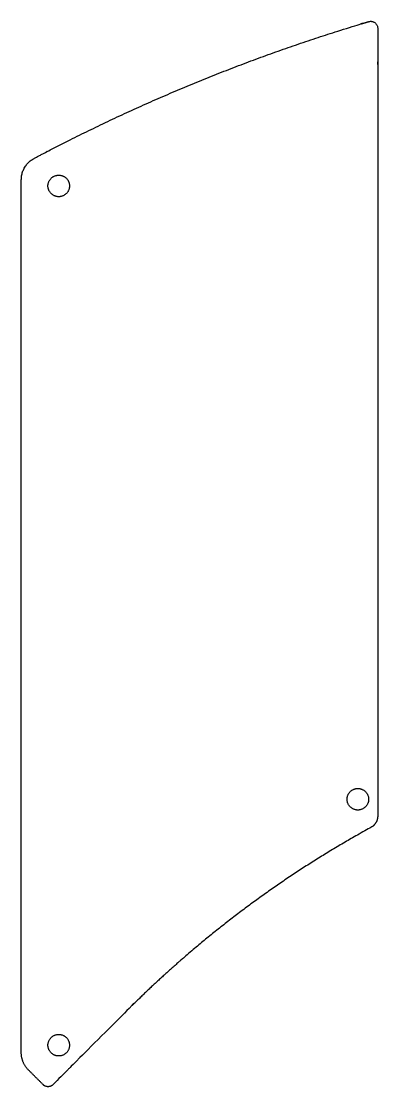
# Model space of a CAD drawing. Header units: millimetres. Extents: x -74.3 to -43.8, y 58.7 to 150.
import ezdxf

# ---------------------------------------------------------------- set-up
doc = ezdxf.new("R2010")
doc.units = ezdxf.units.MM
doc.header["$MEASUREMENT"] = 0
doc.layers.add('0.2mm kerf$Guard', color=18, linetype='Continuous', true_color=0x000000)

msp = doc.modelspace()

# ---------------------------------------------------------------- linework, layer by layer
at = {"layer": '0.2mm kerf$Guard'}
for points, weights, knots in [([(-74.329, 136.407), (-74.329, 137.671), (-73.212, 138.263), (-59.455, 145.547), (-44.533, 149.978), (-44.245, 150.064), (-44.004, 149.884), (-43.763, 149.704), (-43.763, 149.403)], [1, 0.856724938724, 1, 0.995086897331, 1, 0.893885194229, 1, 0.893885194229, 1], [-582.863447, -582.863447, -582.863447, -580.695805, -580.695805, -509.829796, -509.829796, -509.364938, -509.364938, -508.90008, -508.90008, -508.90008]), ([(-70.195, 135.89), (-70.195, 136.815), (-71.12, 136.815), (-72.045, 136.815), (-72.045, 135.89), (-72.045, 134.965), (-71.12, 134.965), (-70.195, 134.965), (-70.195, 135.89)], [1, 0.707106781187, 1, 0.707106781187, 1, 0.707106781187, 1, 0.707106781187, 1], [0, 0, 0, 1.610066, 1.610066, 3.220132, 3.220132, 4.830199, 4.830199, 6.440265, 6.440265, 6.440265]), ([(-44.541, 83.312), (-44.541, 84.237), (-45.466, 84.237), (-46.391, 84.237), (-46.391, 83.312), (-46.391, 82.387), (-45.466, 82.387), (-44.541, 82.387), (-44.541, 83.312)], [1, 0.707106781187, 1, 0.707106781187, 1, 0.707106781187, 1, 0.707106781187, 1], [0, 0, 0, 1.610066, 1.610066, 3.220132, 3.220132, 4.830199, 4.830199, 6.440265, 6.440265, 6.440265]), ([(-43.763, 81.863), (-43.763, 81.212), (-44.334, 80.899), (-55.903, 74.559), (-65.231, 65.231), (-68.421, 62.04), (-71.612, 58.849), (-72.037, 58.425), (-72.461, 58.849)], [1, 0.86040251946, 1.02660838015, 1.03465193754, 1.06408245454, 1.06408245454, 1, 0.707106781187, 1], [-441.360468, -441.360468, -441.360468, -440.290993, -440.290993, -413.936881, -413.936881, -413.60324, -413.60324, -412.817842, -412.817842, -412.817842]), ([(-70.195, 62.23), (-70.195, 63.155), (-71.12, 63.155), (-72.045, 63.155), (-72.045, 62.23), (-72.045, 61.305), (-71.12, 61.305), (-70.195, 61.305), (-70.195, 62.23)], [1, 0.707106781187, 1, 0.707106781187, 1, 0.707106781187, 1, 0.707106781187, 1], [0, 0, 0, 1.610066, 1.610066, 3.220132, 3.220132, 4.830199, 4.830199, 6.440265, 6.440265, 6.440265])]:
    msp.add_rational_spline(points, weights, degree=2, knots=knots, dxfattribs=at)
for points, knots in [([(-43.763, 149.403), (-43.763, 147.761), (-43.763, 146.119), (-43.763, 113.991), (-43.763, 81.863)], [-508.90008, -508.90008, -508.90008, -505.616048, -505.616048, -441.360468, -441.360468, -441.360468]), ([(-74.329, 61.587), (-74.329, 78.685), (-74.329, 95.784), (-74.329, 100.334), (-74.329, 104.884), (-74.329, 120.646), (-74.329, 136.407)], [-411.129625, -411.129625, -411.129625, -409.652992, -409.652992, -400.553001, -400.553001, -399.191823, -399.191823, -399.191823])]:
    msp.add_open_spline(points, degree=2, knots=knots, dxfattribs=at)
msp.add_rational_spline([(-73.714, 60.102), (-74.329, 60.717), (-74.329, 61.587)], [1, 0.923879532511, 1], degree=2, dxfattribs=at)
msp.add_open_spline([(-72.461, 58.849), (-73.087, 59.475), (-73.714, 60.102)], degree=2, dxfattribs=at)

doc.saveas('drawing.dxf')
